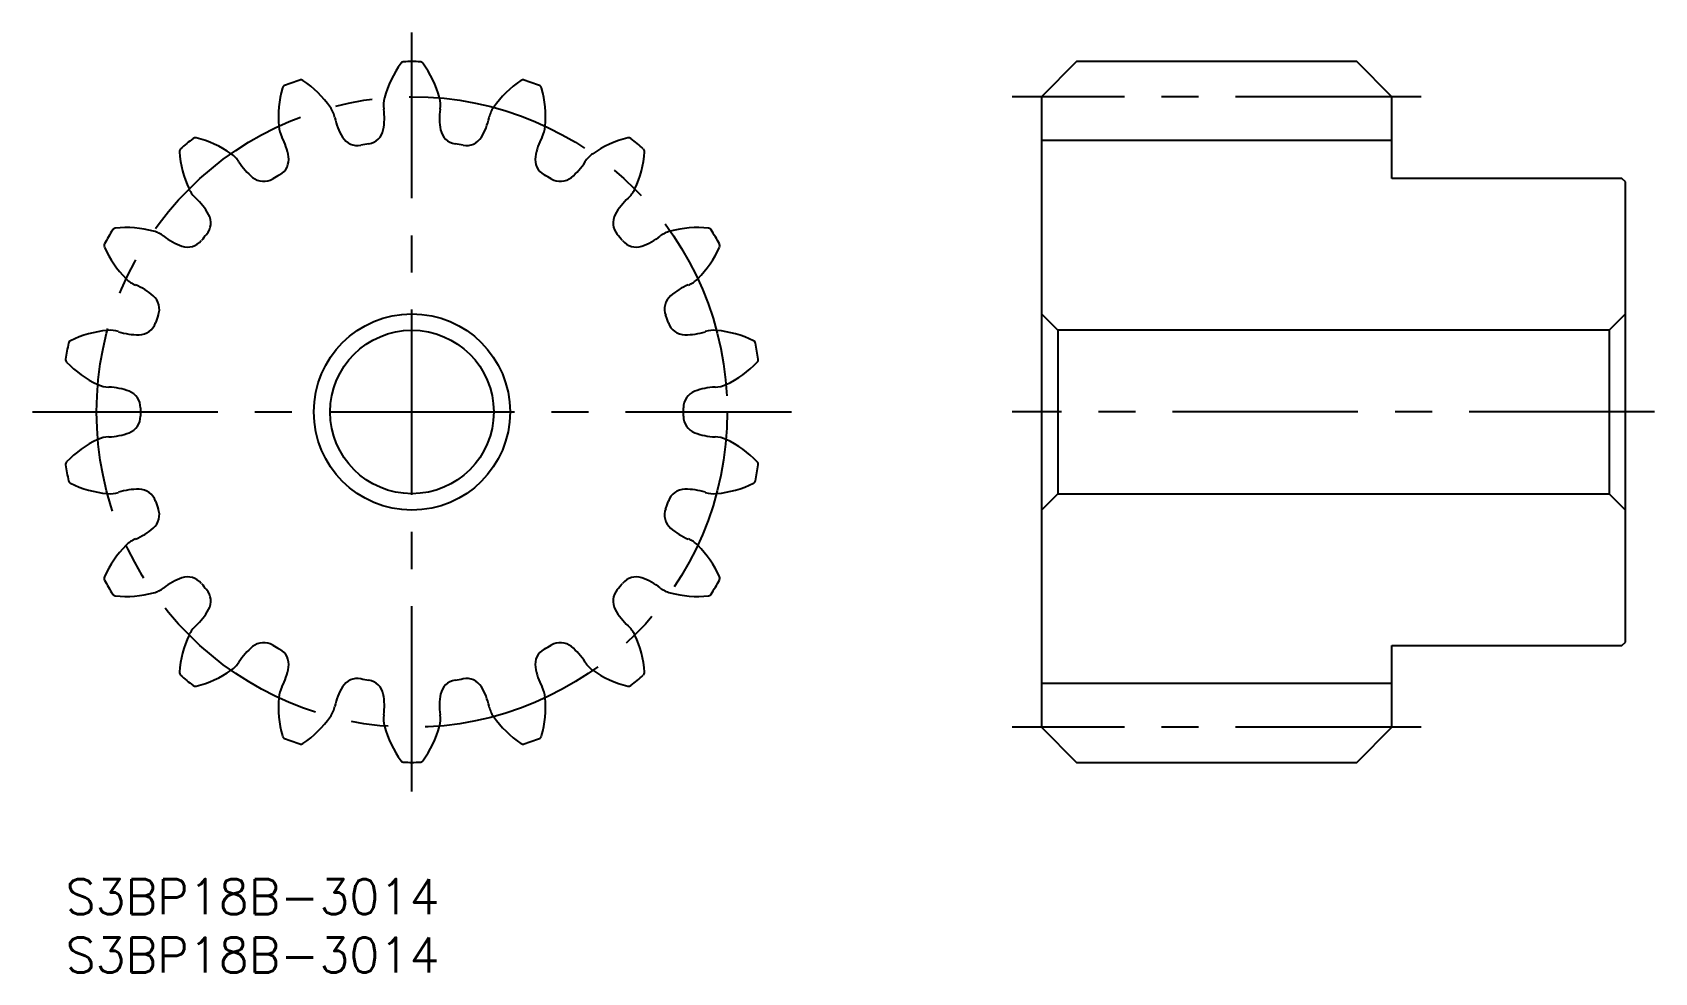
# Model space of a CAD drawing. Extents: x -3 to 136, y -8 to 72.
import ezdxf

# ---------------------------------------------------------------- set-up
doc = ezdxf.new("R2010")
doc.units = 0
doc.header["$LTSCALE"] = 0.5
doc.linetypes.add('CENTER', pattern=[50.8, 31.75, -6.35, 6.35, -6.35])
for name, color, linetype in [('MSM_CENTER', 1, 'CENTER'), ('MSM_CONTINUOUS', 7, 'CONTINUOUS'), ('MSM_PART_NUMBER', 7, 'CONTINUOUS')]:
    doc.layers.add(name, color=color, linetype=linetype)
doc.styles.get("Standard").update_dxf_attribs({"font": 'txt.shx', "height": 3, "bigfont": 'bigfont.shx'})

# ---------------------------------------------------------------- blocks, each defined once
blk = doc.blocks.new('*U13')
at = {"layer": 'MSM_PART_NUMBER'}
blk.add_text('S3BP18B-3014', height=3, dxfattribs=at).set_placement((0, -3))
blk = doc.blocks.new('*U14')
at = {"layer": 'MSM_PART_NUMBER'}
blk.add_text('S3BP18B-3014', height=3, dxfattribs=at).set_placement((0, -8))

msp = doc.modelspace()

# ---------------------------------------------------------------- linework, layer by layer
at = {"layer": 'MSM_CENTER'}
for p, q in [((29.66, 7.5), (29.66, 72.5)), ((116.07, 67), (81.07, 67)), ((-2.84, 40), (62.16, 40)), ((136.07, 40), (81.07, 40)), ((116.07, 13), (81.07, 13))]:
    msp.add_line(p, q, dxfattribs=at)
msp.add_circle((29.66, 40), 27, dxfattribs=at)
at = {"layer": 'MSM_CONTINUOUS'}
for p, q in [((86.57, 70), (83.57, 67)), ((110.57, 70), (86.57, 70)), ((113.57, 67), (110.57, 70)), ((83.57, 67), (83.57, 13)), ((113.57, 60), (113.57, 67)), ((113.57, 63.25), (83.57, 63.25)), ((133.27, 60), (113.57, 60)), ((133.57, 59.7), (133.27, 60)), ((133.57, 20.3), (133.57, 59.7)), ((83.57, 48.4), (84.97, 47)), ((132.17, 47), (133.57, 48.4)), ((84.97, 47), (84.97, 33)), ((132.17, 47), (84.97, 47)), ((132.17, 47), (132.17, 33)), ((84.97, 33), (83.57, 31.6)), ((84.97, 33), (132.17, 33)), ((133.57, 31.6), (132.17, 33)), ((113.57, 13), (113.57, 20)), ((113.57, 20), (133.27, 20)), ((133.27, 20), (133.57, 20.3)), ((113.57, 16.75), (83.57, 16.75)), ((83.57, 13), (86.57, 10)), ((110.57, 10), (113.57, 13)), ((86.57, 10), (110.57, 10))]:
    msp.add_line(p, q, dxfattribs=at)
for radius in [8.4, 7]:
    msp.add_circle((29.66, 40), radius, dxfattribs=at)
for centre, radius, start, end in [((36, 64.57), 9, 143.9157, 165), ((28.97, 69.69), 0.3, 91.3328, 143.9157), ((29.66, 40), 30, 88.6672, 91.3328), ((30.35, 69.69), 0.3, 36.0843, 88.6672), ((23.32, 64.57), 9, 15, 36.0843), ((29.66, 40), 30, 108.6672, 111.3328), ((20.15, 68.14), 0.3, 56.0843, 108.6672), ((15.3, 60.92), 9, 35, 56.0843), ((44.02, 60.92), 9, 123.9157, 145), ((39.17, 68.14), 0.3, 71.3328, 123.9157), ((29.66, 40), 30, 68.6672, 71.3328), ((27.22, 65.25), 9, 163.9157, 185), ((18.86, 67.67), 0.3, 111.3328, 163.9157), ((29.66, 66.27), 2.44, 165, 187.8251), ((29.66, 66.27), 2.44, 352.1749, 15), ((40.47, 67.67), 0.3, 16.0843, 68.6672), ((32.11, 65.25), 9, 355, 16.0843), ((20.68, 64.68), 2.44, 12.1749, 35), ((21.76, 65.18), 5.54, 349.3327, 7.8018), ((37.56, 65.18), 5.54, 172.1982, 190.6673), ((38.64, 64.68), 2.44, 145, 167.8251), ((20.68, 64.68), 2.44, 185, 207.8251), ((28.47, 66.37), 5.54, 192.1982, 210.6673), ((25.73, 64.44), 1.5, 279.1414, 349.3327), ((33.59, 64.44), 1.5, 190.6673, 260.8586), ((30.85, 66.37), 5.54, 329.3327, 347.8018), ((38.64, 64.68), 2.44, 332.1749, 355), ((10.05, 62.3), 0.3, 131.3328, 183.9157), ((29.66, 40), 30, 128.6672, 131.3328), ((11.1, 63.19), 0.3, 76.0843, 128.6672), ((9.01, 54.74), 9, 55, 76.0843), ((13.62, 60.96), 5.54, 9.3327, 27.8018), ((25, 64.31), 1.5, 210.6673, 280.8586), ((29.66, 40), 23.25, 99.1414, 100.8586), ((29.66, 40), 23.25, 79.1414, 80.8586), ((34.32, 64.31), 1.5, 259.1414, 329.3327), ((45.7, 60.96), 5.54, 152.1982, 170.6673), ((50.31, 54.74), 9, 103.9157, 125), ((48.22, 63.19), 0.3, 51.3328, 103.9157), ((29.66, 40), 30, 48.6672, 51.3328), ((49.28, 62.3), 0.3, 356.0843, 48.6672), ((18.73, 62.9), 9, 183.9157, 205), ((12.78, 60.12), 2.44, 32.1749, 55), ((19.53, 64.37), 5.54, 212.1982, 230.6673), ((17.61, 61.62), 1.5, 299.1414, 9.3327), ((41.71, 61.62), 1.5, 170.6673, 240.8586), ((39.8, 64.37), 5.54, 309.3327, 327.8018), ((46.54, 60.12), 2.44, 125, 147.8251), ((40.6, 62.9), 9, 335, 356.0843), ((16.97, 61.25), 1.5, 230.6673, 300.8586), ((29.66, 40), 23.25, 119.1414, 120.8586), ((29.66, 40), 23.25, 59.1414, 60.8586), ((42.36, 61.25), 1.5, 239.1414, 309.3327), ((12.78, 60.12), 2.44, 205, 227.8251), ((46.54, 60.12), 2.44, 312.1749, 335), ((7.42, 54.21), 5.54, 29.3327, 47.8018), ((51.9, 54.21), 5.54, 132.1982, 150.6673), ((29.66, 40), 30, 148.6672, 151.3328), ((4.29, 55.44), 0.3, 96.0843, 148.6672), ((5.21, 46.79), 9, 75, 96.0843), ((10.94, 56.19), 1.5, 319.1414, 29.3327), ((48.38, 56.19), 1.5, 150.6673, 220.8586), ((54.11, 46.79), 9, 83.9157, 105), ((55.03, 55.44), 0.3, 31.3328, 83.9157), ((29.66, 40), 30, 28.6672, 31.3328), ((3.6, 54.25), 0.3, 151.3328, 203.9157), ((6.91, 53.13), 2.44, 52.1749, 75), ((11.8, 59.43), 5.54, 232.1982, 250.6673), ((10.46, 55.62), 1.5, 250.6673, 320.8586), ((29.66, 40), 23.25, 139.1414, 140.8586), ((29.66, 40), 23.25, 39.1414, 40.8586), ((48.86, 55.62), 1.5, 219.1414, 289.3327), ((47.52, 59.43), 5.54, 289.3327, 307.8018), ((52.41, 53.13), 2.44, 105, 127.8251), ((55.72, 54.25), 0.3, 336.0843, 28.6672), ((11.55, 57.77), 9, 203.9157, 225), ((47.77, 57.77), 9, 315, 336.0843), ((6.91, 53.13), 2.44, 225, 247.8251), ((52.41, 53.13), 2.44, 292.1749, 315), ((3.9, 45.75), 5.54, 49.3327, 67.8018), ((55.42, 45.75), 5.54, 112.1982, 130.6673), ((6.53, 48.81), 1.5, 339.1414, 49.3327), ((52.79, 48.81), 1.5, 130.6673, 200.8586), ((6.28, 48.12), 1.5, 270.6673, 340.8586), ((29.66, 40), 23.25, 159.1414, 160.8586), ((29.66, 40), 23.25, 19.1414, 20.8586), ((53.04, 48.12), 1.5, 199.1414, 269.3327), ((29.66, 40), 30, 168.6672, 171.3328), ((0.54, 45.84), 0.3, 116.0843, 168.6672), ((4.37, 38.02), 9, 95, 116.0843), ((3.79, 44.56), 2.44, 72.1749, 95), ((6.23, 52.15), 5.54, 252.1982, 270.6673), ((53.09, 52.15), 5.54, 269.3327, 287.8018), ((55.53, 44.56), 2.44, 85, 107.8251), ((54.96, 38.02), 9, 63.9157, 85), ((58.78, 45.84), 0.3, 11.3328, 63.9157), ((29.66, 40), 30, 8.6672, 11.3328), ((0.3, 44.48), 0.3, 171.3328, 223.9157), ((59.02, 44.48), 0.3, 316.0843, 8.6672), ((6.57, 50.51), 9, 223.9157, 245), ((52.75, 50.51), 9, 295, 316.0843), ((3.79, 44.56), 2.44, 245, 267.8251), ((3.49, 36.59), 5.54, 69.3327, 87.8018), ((4.91, 40.37), 1.5, 359.1414, 69.3327), ((54.41, 40.37), 1.5, 110.6673, 180.8586), ((55.83, 36.59), 5.54, 92.1982, 110.6673), ((55.53, 44.56), 2.44, 272.1749, 295), ((29.66, 40), 23.25, 179.1414, 180.8586), ((29.66, 40), 23.25, 359.1414, 0.8586), ((4.91, 39.63), 1.5, 290.6673, 0.8586), ((54.41, 39.63), 1.5, 179.1414, 249.3327), ((6.57, 29.49), 9, 115, 136.0843), ((3.79, 35.44), 2.44, 92.1749, 115), ((3.49, 43.41), 5.54, 272.1982, 290.6673), ((55.83, 43.41), 5.54, 249.3327, 267.8018), ((55.53, 35.44), 2.44, 65, 87.8251), ((52.75, 29.49), 9, 43.9157, 65), ((0.3, 35.52), 0.3, 136.0843, 188.6672), ((29.66, 40), 30, 188.6672, 191.3328), ((29.66, 40), 30, 348.6672, 351.3328), ((59.02, 35.52), 0.3, 351.3328, 43.9157), ((0.54, 34.16), 0.3, 191.3328, 243.9157), ((4.37, 41.98), 9, 243.9157, 265), ((6.23, 27.85), 5.54, 89.3327, 107.8018), ((6.28, 31.88), 1.5, 19.1414, 89.3327), ((53.04, 31.88), 1.5, 90.6673, 160.8586), ((53.09, 27.85), 5.54, 72.1982, 90.6673), ((54.96, 41.98), 9, 275, 296.0843), ((58.78, 34.16), 0.3, 296.0843, 348.6672), ((3.79, 35.44), 2.44, 265, 287.8251), ((29.66, 40), 23.25, 199.1414, 200.8586), ((29.66, 40), 23.25, 339.1414, 340.8586), ((55.53, 35.44), 2.44, 252.1749, 275), ((6.53, 31.19), 1.5, 310.6673, 20.8586), ((52.79, 31.19), 1.5, 159.1414, 229.3327), ((3.9, 34.25), 5.54, 292.1982, 310.6673), ((55.42, 34.25), 5.54, 229.3327, 247.8018), ((11.55, 22.23), 9, 135, 156.0843), ((6.91, 26.87), 2.44, 112.1749, 135), ((52.41, 26.87), 2.44, 45, 67.8251), ((47.77, 22.23), 9, 23.9157, 45), ((3.6, 25.75), 0.3, 156.0843, 208.6672), ((29.66, 40), 30, 208.6672, 211.3328), ((11.8, 20.57), 5.54, 109.3327, 127.8018), ((10.46, 24.38), 1.5, 39.1414, 109.3327), ((29.66, 40), 23.25, 219.1414, 220.8586), ((29.66, 40), 23.25, 319.1414, 320.8586), ((48.86, 24.38), 1.5, 70.6673, 140.8586), ((47.52, 20.57), 5.54, 52.1982, 70.6673), ((29.66, 40), 30, 328.6672, 331.3328), ((55.72, 25.75), 0.3, 331.3328, 23.9157), ((4.29, 24.56), 0.3, 211.3328, 263.9157), ((5.21, 33.21), 9, 263.9157, 285), ((6.91, 26.87), 2.44, 285, 307.8251), ((10.94, 23.81), 1.5, 330.6673, 40.8586), ((48.38, 23.81), 1.5, 139.1414, 209.3327), ((52.41, 26.87), 2.44, 232.1749, 255), ((54.11, 33.21), 9, 255, 276.0843), ((55.03, 24.56), 0.3, 276.0843, 328.6672), ((7.42, 25.79), 5.54, 312.1982, 330.6673), ((51.9, 25.79), 5.54, 209.3327, 227.8018), ((18.73, 17.1), 9, 155, 176.0843), ((12.78, 19.88), 2.44, 132.1749, 155), ((46.54, 19.88), 2.44, 25, 47.8251), ((40.6, 17.1), 9, 3.9157, 25), ((19.53, 15.63), 5.54, 129.3327, 147.8018), ((16.97, 18.75), 1.5, 59.1414, 129.3327), ((29.66, 40), 23.25, 239.1414, 240.8586), ((17.61, 18.38), 1.5, 350.6673, 60.8586), ((41.71, 18.38), 1.5, 119.1414, 189.3327), ((29.66, 40), 23.25, 299.1414, 300.8586), ((42.36, 18.75), 1.5, 50.6673, 120.8586), ((39.8, 15.63), 5.54, 32.1982, 50.6673), ((12.78, 19.88), 2.44, 305, 327.8251), ((13.62, 19.04), 5.54, 332.1982, 350.6673), ((45.7, 19.04), 5.54, 189.3327, 207.8018), ((46.54, 19.88), 2.44, 212.1749, 235), ((10.05, 17.7), 0.3, 176.0843, 228.6672), ((29.66, 40), 30, 228.6672, 231.3328), ((9.01, 25.26), 9, 283.9157, 305), ((25, 15.69), 1.5, 79.1414, 149.3327), ((29.66, 40), 23.25, 259.1414, 260.8586), ((25.73, 15.56), 1.5, 10.6673, 80.8586), ((33.59, 15.56), 1.5, 99.1414, 169.3327), ((29.66, 40), 23.25, 279.1414, 280.8586), ((34.32, 15.69), 1.5, 30.6673, 100.8586), ((50.31, 25.26), 9, 235, 256.0843), ((29.66, 40), 30, 308.6672, 311.3328), ((49.28, 17.7), 0.3, 311.3328, 3.9157), ((11.1, 16.81), 0.3, 231.3328, 283.9157), ((27.22, 14.75), 9, 175, 196.0843), ((20.68, 15.32), 2.44, 152.1749, 175), ((28.47, 13.63), 5.54, 149.3327, 167.8018), ((21.76, 14.82), 5.54, 352.1982, 10.6673), ((37.56, 14.82), 5.54, 169.3327, 187.8018), ((30.85, 13.63), 5.54, 12.1982, 30.6673), ((32.11, 14.75), 9, 343.9157, 5), ((38.64, 15.32), 2.44, 5, 27.8251), ((48.22, 16.81), 0.3, 256.0843, 308.6672), ((15.3, 19.08), 9, 303.9157, 325), ((20.68, 15.32), 2.44, 325, 347.8251), ((29.66, 13.73), 2.44, 172.1749, 195), ((29.66, 13.73), 2.44, 345, 7.8251), ((38.64, 15.32), 2.44, 192.1749, 215), ((44.02, 19.08), 9, 215, 236.0843), ((36, 15.43), 9, 195, 216.0843), ((23.32, 15.43), 9, 323.9157, 345), ((18.86, 12.33), 0.3, 196.0843, 248.6672), ((29.66, 40), 30, 248.6672, 251.3328), ((20.15, 11.86), 0.3, 251.3328, 303.9157), ((39.17, 11.86), 0.3, 236.0843, 288.6672), ((29.66, 40), 30, 288.6672, 291.3328), ((40.47, 12.33), 0.3, 291.3328, 343.9157), ((28.97, 10.31), 0.3, 216.0843, 268.6672), ((29.66, 40), 30, 268.6672, 271.3328), ((30.35, 10.31), 0.3, 271.3328, 323.9157)]:
    msp.add_arc(centre, radius, start, end, dxfattribs=at)

# ---------------------------------------------------------------- block references
for name in ['*U13', '*U14']:
    msp.add_blockref(name, (0, 0), dxfattribs=at)

doc.saveas('drawing.dxf')
